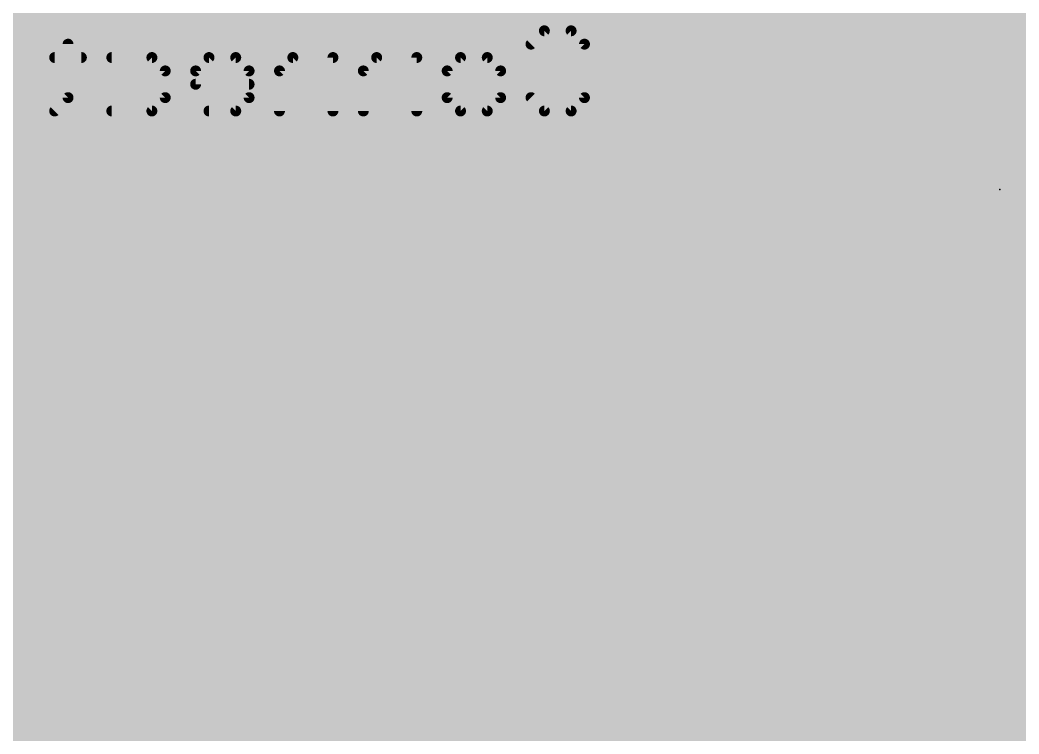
# Model space of a CAD drawing. Extents: x -0.2 to 42.2, y -0.3 to 59.1.
# Drawn here: x 16.82 to 30.75, y 19.71 to 29.67 of the extents above; entities that cross this region are included whole.
import ezdxf

# ---------------------------------------------------------------- set-up
doc = ezdxf.new("R2010")
doc.units = 0
for name, color, linetype in [('1', 22, 'CONTINUOUS'), ('16', 175, 'CONTINUOUS'), ('23', 7, 'CONTINUOUS'), ('29', 253, 'CONTINUOUS'), ('30', 253, 'CONTINUOUS')]:
    doc.layers.add(name, color=color, linetype=linetype)

# ---------------------------------------------------------------- blocks, each defined once
blk = doc.blocks.new('RECT')
blk.add_solid([(-0.5, -0.5), (0.5, -0.5), (-0.5, 0.5), (0.5, 0.5)])

msp = doc.modelspace()

# ---------------------------------------------------------------- linework, layer by layer
at = {"layer": '1'}
for points, const_width in [([(20.32, 31.99), (20.32, 29.21)], 0.4064), ([(19.7104, 30.7836), (19.7104, 29.0887)], 0.4064), ([(20.9296, 29.4625), (20.9296, 30.7836)], 0.4064), ([(16.6116, 29.6672), (19.7104, 29.6672)], 0.4064), ([(20.9296, 29.6672), (33.6057, 29.6672)], 0.4064), ([(21.4615, 28.9306), (20.9296, 29.4625)], 0.4064), ([(16.6116, 29.2608), (19.7104, 29.2608)], 0.4064), ([(20.32, 29.21), (21.209, 28.321)], 0.4064), ([(21.1313, 29.2608), (29.5111, 29.2608)], 0.4064), ([(29.5617, 29.3114), (29.3236, 29.0733)], 0.4064), ([(31.3983, 29.3114), (29.5617, 29.3114)], 0.4064), ([(16.9953, 29.1209), (16.6116, 29.1209)], 0.4064), ([(17.2334, 28.8828), (16.9953, 29.1209)], 0.4064), ([(19.7104, 29.0887), (19.8032, 28.8647)], 0.4064), ([(29.3236, 29.0733), (29.3236, 28.9306)], 0.4064), ([(29.3236, 28.9306), (21.4615, 28.9306)], 0.4064), ([(17.2334, 28.5242), (17.2334, 28.8828)], 0.4064), ([(17.2334, 28.8544), (19.8135, 28.8544)], 0.4064), ([(19.8032, 28.8647), (20.6922, 27.9757)], 0.4064), ([(17.4135, 28.5242), (17.2334, 28.5242)], 0.4064), ([(17.6749, 28.4159), (17.4135, 28.5242)], 0.4064), ([(17.5974, 28.448), (20.2199, 28.448)], 0.4064), ([(18.1762, 27.9146), (17.6749, 28.4159)], 0.4064), ([(21.209, 28.321), (30.414, 28.321)], 0.4064), ([(30.414, 28.321), (30.48, 28.255)], 0.4064), ([(18.0492, 28.0416), (20.6263, 28.0416)], 0.4064), ([(20.6922, 27.9757), (20.6922, 27.9757)], 0.4064), ([(20.6922, 27.9757), (20.7533, 27.9146)], 0.4064), ([(16.027, 27.813), (17.272, 27.813)], 0.6096), ([(17.272, 27.813), (17.78, 27.305)], 0.6096), ([(20.7533, 27.9146), (18.1762, 27.9146)], 0.4064), ([(26.5518, 27.6503), (26.4907, 27.7114)], 0.4064), ([(26.4907, 27.7114), (29.3236, 27.7114)], 0.4064), ([(29.3236, 27.7114), (29.3236, 27.4367)], 0.4064), ([(26.6446, 27.4263), (26.5518, 27.6503)], 0.4064), ([(26.5581, 27.6352), (29.3236, 27.6352)], 0.4064), ([(17.78, 27.305), (17.78, 22.936)], 0.6096), ([(26.6446, 18.5363), (26.6446, 27.4263)], 0.4064), ([(29.3236, 27.4367), (29.4553, 27.305)], 0.4064), ([(17.145, 18.415), (17.145, 27.305)], 0.4064), ([(17.145, 27.305), (26.035, 27.305)], 0.4064), ([(26.035, 27.305), (26.035, 18.415)], 0.4064), ([(29.4553, 27.305), (29.3236, 27.1733)], 0.4064), ([(17.145, 27.2288), (26.035, 27.2288)], 0.4064), ([(26.6446, 27.2288), (29.3791, 27.2288)], 0.4064), ([(29.3236, 27.1733), (29.3236, 25.5367)], 0.4064), ([(17.145, 26.8224), (26.035, 26.8224)], 0.4064), ([(26.6446, 26.8224), (29.3236, 26.8224)], 0.4064), ([(17.145, 26.416), (26.035, 26.416)], 0.4064), ([(26.6446, 26.416), (29.3236, 26.416)], 0.4064), ([(30.48, 20.955), (30.48, 26.355)], 0.4064), ([(17.145, 26.0096), (26.035, 26.0096)], 0.4064), ([(26.6446, 26.0096), (29.3236, 26.0096)], 0.4064), ([(17.145, 25.6032), (26.035, 25.6032)], 0.4064), ([(26.6446, 25.6032), (29.3236, 25.6032)], 0.4064), ([(29.3236, 25.5367), (29.5617, 25.2986)], 0.4064), ([(29.5617, 25.2986), (29.8704, 25.2986)], 0.4064), ([(29.8704, 25.2986), (29.8704, 21.2075)], 0.4064), ([(17.145, 25.1968), (26.035, 25.1968)], 0.4064), ([(26.6446, 25.1968), (29.8704, 25.1968)], 0.4064), ([(17.145, 24.7904), (26.035, 24.7904)], 0.4064), ([(26.6446, 24.7904), (29.8704, 24.7904)], 0.4064), ([(17.145, 24.384), (26.035, 24.384)], 0.4064), ([(26.6446, 24.384), (29.8704, 24.384)], 0.4064), ([(17.145, 23.9776), (26.035, 23.9776)], 0.4064), ([(26.6446, 23.9776), (29.8704, 23.9776)], 0.4064), ([(17.145, 23.5712), (26.035, 23.5712)], 0.4064), ([(26.6446, 23.5712), (29.8704, 23.5712)], 0.4064), ([(17.145, 23.1648), (26.035, 23.1648)], 0.4064), ([(33.6804, 23.1125), (21.2075, 10.6396)], 0.4064), ([(26.6446, 23.1648), (29.8704, 23.1648)], 0.4064), ([(11.506, 22.86), (17.145, 22.86)], 0.6096), ([(17.145, 22.86), (17.704, 22.86)], 0.6096), ([(17.145, 15.24), (17.145, 22.86)], 0.6096), ([(17.55, 22.706), (17.704, 22.86)], 0.6096), ([(17.78, 22.936), (17.704, 22.86)], 0.6096), ([(21.46, 10.03), (34.29, 22.86)], 0.4064), ([(17.145, 22.7584), (26.035, 22.7584)], 0.4064), ([(26.6446, 22.7584), (29.8704, 22.7584)], 0.4064), ([(17.145, 22.352), (26.035, 22.352)], 0.4064), ([(26.6446, 22.352), (29.8704, 22.352)], 0.4064), ([(17.145, 21.9456), (26.035, 21.9456)], 0.4064), ([(26.6446, 21.9456), (29.8704, 21.9456)], 0.4064), ([(17.145, 21.5392), (26.035, 21.5392)], 0.4064), ([(26.6446, 21.5392), (29.8704, 21.5392)], 0.4064), ([(17.145, 21.1328), (26.035, 21.1328)], 0.4064), ([(29.8704, 21.2075), (20.5755, 11.9126)], 0.4064), ([(26.6446, 21.1328), (29.7957, 21.1328)], 0.4064), ([(20.828, 11.303), (30.48, 20.955)], 0.4064), ([(17.145, 20.7264), (26.035, 20.7264)], 0.4064), ([(26.6446, 20.7264), (29.3893, 20.7264)], 0.4064), ([(30.8253, 20.4382), (30.9968, 20.6097)], 0.4064), ([(21.1733, 10.7862), (30.8253, 20.4382)], 0.4064), ([(17.145, 20.32), (26.035, 20.32)], 0.4064), ([(26.6446, 20.32), (28.9829, 20.32)], 0.4064), ([(30.7071, 20.32), (30.8879, 20.32)], 0.4064), ([(17.145, 19.9136), (26.035, 19.9136)], 0.4064), ([(26.6446, 19.9136), (28.5765, 19.9136)], 0.4064), ([(30.3007, 19.9136), (30.4815, 19.9136)], 0.4064), ([(17.145, 19.5072), (26.035, 19.5072)], 0.4064), ([(26.6446, 19.5072), (28.1701, 19.5072)], 0.4064), ([(29.8943, 19.5072), (30.0751, 19.5072)], 0.4064)]:
    msp.add_lwpolyline(points, dxfattribs=dict(at, const_width=const_width))
for points, const_width in [([(19.7104, 29.5656, 1), (19.7104, 29.7688)], 0.2032), ([(20.9296, 29.7688, 1), (20.9296, 29.5656)], 0.2032), ([(20.828, 29.4625, 1), (21.0312, 29.4625)], 0.2032), ([(21.0014, 29.5343, 1), (20.8578, 29.3907)], 0.2032), ([(19.7104, 29.1592, 1), (19.7104, 29.3624)], 0.2032), ([(20.3918, 29.2818, 1), (20.2482, 29.1382)], 0.2032), ([(21.1313, 29.3624, 1), (21.1313, 29.1592)], 0.2032), ([(29.5617, 29.413, 1), (29.5617, 29.2098)], 0.2032), ([(29.6335, 29.2396, 1), (29.4898, 29.3832)], 0.2032), ([(29.5111, 29.1592, 1), (29.5111, 29.3624)], 0.2032), ([(17.0672, 29.1927, 1), (16.9235, 29.0491)], 0.2032), ([(16.9953, 29.0193, 1), (16.9953, 29.2225)], 0.2032), ([(19.8043, 29.1276, 1), (19.6165, 29.0499)], 0.2032), ([(20.2184, 29.21, 1), (20.4216, 29.21)], 0.2032), ([(29.4252, 29.0733, 1), (29.222, 29.0733)], 0.2032), ([(19.6088, 29.0887, 1), (19.812, 29.0887)], 0.2032), ([(21.4615, 29.0322, 1), (21.4615, 28.829)], 0.2032), ([(29.2518, 29.1452, 1), (29.3954, 29.0015)], 0.2032), ([(29.3236, 28.829, 1), (29.3236, 29.0322)], 0.2032), ([(17.335, 28.8828, 1), (17.1318, 28.8828)], 0.2032), ([(17.2334, 28.956, 1), (17.2334, 28.7528)], 0.2032), ([(17.1616, 28.811, 1), (17.3052, 28.9547)], 0.2032), ([(19.875, 28.9365, 1), (19.7314, 28.7928)], 0.2032), ([(19.7093, 28.8258, 1), (19.8971, 28.9036)], 0.2032), ([(19.8135, 28.7528, 1), (19.8135, 28.956)], 0.2032), ([(21.3897, 28.8588, 1), (21.5333, 29.0024)], 0.2032), ([(29.222, 28.9306, 1), (29.4252, 28.9306)], 0.2032), ([(17.2334, 28.6258, 1), (17.2334, 28.4226)], 0.2032), ([(17.4523, 28.6181, 1), (17.3746, 28.4303)], 0.2032), ([(17.4135, 28.4226, 1), (17.4135, 28.6258)], 0.2032), ([(17.1318, 28.5242, 1), (17.335, 28.5242)], 0.2032), ([(17.5974, 28.5496, 1), (17.5974, 28.3464)], 0.2032), ([(17.7467, 28.4878, 1), (17.603, 28.3441)], 0.2032), ([(17.636, 28.3221, 1), (17.7137, 28.5098)], 0.2032), ([(20.2199, 28.3464, 1), (20.2199, 28.5496)], 0.2032), ([(21.209, 28.4226, 1), (21.209, 28.2194)], 0.2032), ([(21.1372, 28.2492, 1), (21.2808, 28.3928)], 0.2032), ([(30.4858, 28.3928, 1), (30.3422, 28.2492)], 0.2032), ([(30.4082, 28.1832, 1), (30.5518, 28.3268)], 0.2032), ([(30.414, 28.2194, 1), (30.414, 28.4226)], 0.2032), ([(18.0492, 28.1432, 1), (18.0492, 27.94)], 0.2032), ([(20.7938, 27.9757, 1), (20.5906, 27.9757)], 0.2032), ([(20.764, 28.0475, 1), (20.6204, 27.9038)], 0.2032), ([(20.6204, 27.9038, 1), (20.764, 28.0475)], 0.2032), ([(20.6263, 27.94, 1), (20.6263, 28.1432)], 0.2032), ([(17.3798, 27.9208, 1), (17.1642, 27.7052)], 0.3048), ([(17.272, 27.6606, 1), (17.272, 27.9654)], 0.3048), ([(18.1762, 28.0162, 1), (18.1762, 27.813)], 0.2032), ([(18.1043, 27.8428, 1), (18.248, 27.9864)], 0.2032), ([(20.5906, 27.9757, 1), (20.7938, 27.9757)], 0.2032), ([(20.6815, 27.8428, 1), (20.8251, 27.9864)], 0.2032), ([(20.7533, 27.813, 1), (20.7533, 28.0162)], 0.2032), ([(26.4907, 27.813, 1), (26.4907, 27.6098)], 0.2032), ([(26.5625, 27.7832, 1), (26.4189, 27.6396)], 0.2032), ([(29.4252, 27.7114, 1), (29.222, 27.7114)], 0.2032), ([(29.3236, 27.6098, 1), (29.3236, 27.813)], 0.2032), ([(26.6457, 27.6892, 1), (26.4579, 27.6114)], 0.2032), ([(26.5581, 27.7368, 1), (26.5581, 27.5336)], 0.2032), ([(26.48, 27.5785, 1), (26.6236, 27.7222)], 0.2032), ([(29.3236, 27.5336, 1), (29.3236, 27.7368)], 0.2032), ([(17.9324, 27.305, 1), (17.6276, 27.305)], 0.3048), ([(26.7462, 27.4263, 1), (26.543, 27.4263)], 0.2032), ([(29.3954, 27.5085, 1), (29.2518, 27.3648)], 0.2032), ([(17.2466, 27.305, 1), (17.0434, 27.305)], 0.2032), ([(17.145, 27.4066, 1), (17.145, 27.2034)], 0.2032), ([(17.6722, 27.1972, 1), (17.8878, 27.4128)], 0.3048), ([(26.1366, 27.305, 1), (25.9334, 27.305)], 0.2032), ([(26.035, 27.2034, 1), (26.035, 27.4066)], 0.2032), ([(26.5507, 27.3874, 1), (26.7385, 27.4651)], 0.2032), ([(29.222, 27.4367, 1), (29.4252, 27.4367)], 0.2032), ([(29.5271, 27.2332, 1), (29.3834, 27.3768)], 0.2032), ([(29.3834, 27.2332, 1), (29.5271, 27.3768)], 0.2032), ([(17.145, 27.3304, 1), (17.145, 27.1272)], 0.2032), ([(26.035, 27.1272, 1), (26.035, 27.3304)], 0.2032), ([(26.6446, 27.3304, 1), (26.6446, 27.1272)], 0.2032), ([(29.4252, 27.1733, 1), (29.222, 27.1733)], 0.2032), ([(29.2518, 27.2452, 1), (29.3954, 27.1015)], 0.2032), ([(29.3791, 27.1272, 1), (29.3791, 27.3304)], 0.2032), ([(17.145, 26.924, 1), (17.145, 26.7208)], 0.2032), ([(26.035, 26.7208, 1), (26.035, 26.924)], 0.2032), ([(26.6446, 26.924, 1), (26.6446, 26.7208)], 0.2032), ([(29.3236, 26.7208, 1), (29.3236, 26.924)], 0.2032), ([(17.145, 26.5176, 1), (17.145, 26.3144)], 0.2032), ([(26.035, 26.3144, 1), (26.035, 26.5176)], 0.2032), ([(26.6446, 26.5176, 1), (26.6446, 26.3144)], 0.2032), ([(29.3236, 26.3144, 1), (29.3236, 26.5176)], 0.2032), ([(30.5816, 26.355, 1), (30.3784, 26.355)], 0.2032), ([(17.145, 26.1112, 1), (17.145, 25.908)], 0.2032), ([(26.035, 25.908, 1), (26.035, 26.1112)], 0.2032), ([(26.6446, 26.1112, 1), (26.6446, 25.908)], 0.2032), ([(29.3236, 25.908, 1), (29.3236, 26.1112)], 0.2032), ([(17.145, 25.7048, 1), (17.145, 25.5016)], 0.2032), ([(26.035, 25.5016, 1), (26.035, 25.7048)], 0.2032), ([(26.6446, 25.7048, 1), (26.6446, 25.5016)], 0.2032), ([(29.3236, 25.5016, 1), (29.3236, 25.7048)], 0.2032), ([(29.3954, 25.6085, 1), (29.2518, 25.4648)], 0.2032), ([(29.222, 25.5367, 1), (29.4252, 25.5367)], 0.2032), ([(29.5617, 25.4002, 1), (29.5617, 25.197)], 0.2032), ([(29.972, 25.2986, 1), (29.7688, 25.2986)], 0.2032), ([(29.8704, 25.197, 1), (29.8704, 25.4002)], 0.2032), ([(17.145, 25.2984, 1), (17.145, 25.0952)], 0.2032), ([(26.035, 25.0952, 1), (26.035, 25.2984)], 0.2032), ([(26.6446, 25.2984, 1), (26.6446, 25.0952)], 0.2032), ([(29.4898, 25.2268, 1), (29.6335, 25.3704)], 0.2032), ([(29.8704, 25.0952, 1), (29.8704, 25.2984)], 0.2032), ([(17.145, 24.892, 1), (17.145, 24.6888)], 0.2032), ([(26.035, 24.6888, 1), (26.035, 24.892)], 0.2032), ([(26.6446, 24.892, 1), (26.6446, 24.6888)], 0.2032), ([(29.8704, 24.6888, 1), (29.8704, 24.892)], 0.2032), ([(17.145, 24.4856, 1), (17.145, 24.2824)], 0.2032), ([(26.035, 24.2824, 1), (26.035, 24.4856)], 0.2032), ([(26.6446, 24.4856, 1), (26.6446, 24.2824)], 0.2032), ([(29.8704, 24.2824, 1), (29.8704, 24.4856)], 0.2032), ([(17.145, 24.0792, 1), (17.145, 23.876)], 0.2032), ([(26.035, 23.876, 1), (26.035, 24.0792)], 0.2032), ([(26.6446, 24.0792, 1), (26.6446, 23.876)], 0.2032), ([(29.8704, 23.876, 1), (29.8704, 24.0792)], 0.2032), ([(17.145, 23.6728, 1), (17.145, 23.4696)], 0.2032), ([(26.035, 23.4696, 1), (26.035, 23.6728)], 0.2032), ([(26.6446, 23.6728, 1), (26.6446, 23.4696)], 0.2032), ([(29.8704, 23.4696, 1), (29.8704, 23.6728)], 0.2032), ([(17.145, 23.2664, 1), (17.145, 23.0632)], 0.2032), ([(26.035, 23.0632, 1), (26.035, 23.2664)], 0.2032), ([(26.6446, 23.2664, 1), (26.6446, 23.0632)], 0.2032), ([(29.8704, 23.0632, 1), (29.8704, 23.2664)], 0.2032), ([(17.145, 23.0124, 1), (17.145, 22.7076)], 0.3048), ([(17.2974, 22.86, 1), (16.9926, 22.86)], 0.3048), ([(17.145, 22.7076, 1), (17.145, 23.0124)], 0.3048), ([(17.8118, 22.7522, 1), (17.5962, 22.9678)], 0.3048), ([(17.8878, 22.8282, 1), (17.6722, 23.0438)], 0.3048), ([(17.704, 22.7076, 1), (17.704, 23.0124)], 0.3048), ([(17.5962, 22.9678, 1), (17.8118, 22.7522)], 0.3048), ([(17.6276, 22.936, 1), (17.9324, 22.936)], 0.3048), ([(17.145, 22.86, 1), (17.145, 22.6568)], 0.2032), ([(17.4422, 22.8138, 1), (17.6578, 22.5982)], 0.3048), ([(26.035, 22.6568, 1), (26.035, 22.86)], 0.2032), ([(26.6446, 22.86, 1), (26.6446, 22.6568)], 0.2032), ([(29.8704, 22.6568, 1), (29.8704, 22.86)], 0.2032), ([(17.145, 22.4536, 1), (17.145, 22.2504)], 0.2032), ([(26.035, 22.2504, 1), (26.035, 22.4536)], 0.2032), ([(26.6446, 22.4536, 1), (26.6446, 22.2504)], 0.2032), ([(29.8704, 22.2504, 1), (29.8704, 22.4536)], 0.2032), ([(17.145, 22.0472, 1), (17.145, 21.844)], 0.2032), ([(26.035, 21.844, 1), (26.035, 22.0472)], 0.2032), ([(26.6446, 22.0472, 1), (26.6446, 21.844)], 0.2032), ([(29.8704, 21.844, 1), (29.8704, 22.0472)], 0.2032), ([(17.145, 21.6408, 1), (17.145, 21.4376)], 0.2032), ([(26.035, 21.4376, 1), (26.035, 21.6408)], 0.2032), ([(26.6446, 21.6408, 1), (26.6446, 21.4376)], 0.2032), ([(29.8704, 21.4376, 1), (29.8704, 21.6408)], 0.2032), ([(17.145, 21.2344, 1), (17.145, 21.0312)], 0.2032), ([(26.035, 21.0312, 1), (26.035, 21.2344)], 0.2032), ([(26.6446, 21.2344, 1), (26.6446, 21.0312)], 0.2032), ([(29.7957, 21.0312, 1), (29.7957, 21.2344)], 0.2032), ([(29.9422, 21.1357, 1), (29.7986, 21.2793)], 0.2032), ([(29.7688, 21.2075, 1), (29.972, 21.2075)], 0.2032), ([(30.3784, 20.955, 1), (30.5816, 20.955)], 0.2032), ([(30.5518, 20.8832, 1), (30.4082, 21.0268)], 0.2032), ([(17.145, 20.828, 1), (17.145, 20.6248)], 0.2032), ([(26.035, 20.6248, 1), (26.035, 20.828)], 0.2032), ([(26.6446, 20.828, 1), (26.6446, 20.6248)], 0.2032), ([(29.3893, 20.6248, 1), (29.3893, 20.828)], 0.2032), ([(30.8972, 20.3664, 1), (30.7535, 20.51)], 0.2032), ([(17.145, 20.4216, 1), (17.145, 20.2184)], 0.2032), ([(26.035, 20.2184, 1), (26.035, 20.4216)], 0.2032), ([(26.6446, 20.4216, 1), (26.6446, 20.2184)], 0.2032), ([(28.9829, 20.2184, 1), (28.9829, 20.4216)], 0.2032), ([(30.7071, 20.4216, 1), (30.7071, 20.2184)], 0.2032), ([(30.7535, 20.51, 1), (30.8972, 20.3664)], 0.2032), ([(17.145, 20.0152, 1), (17.145, 19.812)], 0.2032), ([(26.035, 19.812, 1), (26.035, 20.0152)], 0.2032), ([(26.6446, 20.0152, 1), (26.6446, 19.812)], 0.2032), ([(28.5765, 19.812, 1), (28.5765, 20.0152)], 0.2032), ([(30.3007, 20.0152, 1), (30.3007, 19.812)], 0.2032), ([(30.4815, 19.812, 1), (30.4815, 20.0152)], 0.2032)]:
    msp.add_lwpolyline(points, format="xyb", dxfattribs=dict(at, const_width=const_width))
at = {"layer": '16', "const_width": 0.4064}
for points in [[(1.4224, 29.6672), (40.5776, 29.6672)], [(1.4224, 29.2608), (40.5776, 29.2608)], [(1.4224, 28.8544), (40.5776, 28.8544)], [(1.4224, 28.448), (40.5776, 28.448)], [(1.4224, 28.0416), (40.5776, 28.0416)], [(1.4224, 27.6352), (40.5776, 27.6352)], [(1.4224, 27.2288), (40.5776, 27.2288)], [(1.4224, 26.8224), (40.5776, 26.8224)], [(1.4224, 26.416), (40.5776, 26.416)], [(1.4224, 26.0096), (40.5776, 26.0096)], [(1.4224, 25.6032), (40.5776, 25.6032)], [(1.4224, 25.1968), (40.5776, 25.1968)], [(1.4224, 24.7904), (40.5776, 24.7904)], [(1.4224, 24.384), (40.5776, 24.384)], [(1.4224, 23.9776), (40.5776, 23.9776)], [(1.4224, 23.5712), (40.5776, 23.5712)], [(1.4224, 23.1648), (40.5776, 23.1648)], [(1.4224, 22.7584), (40.5776, 22.7584)], [(1.4224, 22.352), (40.5776, 22.352)], [(1.4224, 21.9456), (40.5776, 21.9456)], [(1.4224, 21.5392), (40.5776, 21.5392)], [(1.4224, 21.1328), (40.5776, 21.1328)], [(1.4224, 20.7264), (40.5776, 20.7264)], [(1.4224, 20.32), (40.5776, 20.32)], [(1.4224, 19.9136), (40.5776, 19.9136)], [(1.4224, 19.5072), (40.5776, 19.5072)]]:
    msp.add_lwpolyline(points, dxfattribs=at)
at = {"layer": '23'}
msp.add_point((30.48, 27.305), dxfattribs=at)
at = {"layer": '30', "const_width": 0.1524}
for points in [[(23.9431, 29.3293), (24.1295, 29.5158)], [(24.1295, 29.5158), (24.5024, 29.5158)], [(24.5024, 29.5158), (24.6888, 29.3293)], [(17.486, 29.3293), (17.486, 28.5836)], [(24.6888, 29.3293), (24.6888, 28.5836)], [(17.6724, 29.1429), (17.2996, 29.1429)], [(18.0961, 29.1429), (18.6554, 29.1429)], [(18.6554, 29.1429), (18.8418, 28.9565)], [(19.4519, 29.1429), (19.2655, 28.9565)], [(19.8248, 29.1429), (19.4519, 29.1429)], [(20.0112, 28.9565), (19.8248, 29.1429)], [(20.6213, 29.1429), (20.4349, 28.9565)], [(21.1806, 29.1429), (20.6213, 29.1429)], [(21.1806, 28.3972), (21.1806, 29.1429)], [(21.7907, 29.1429), (21.6043, 28.9565)], [(22.35, 29.1429), (21.7907, 29.1429)], [(22.35, 28.3972), (22.35, 29.1429)], [(22.7737, 28.9565), (22.9601, 29.1429)], [(22.9601, 29.1429), (23.333, 29.1429)], [(23.333, 29.1429), (23.5194, 28.9565)], [(18.8418, 28.9565), (18.8418, 28.5836)], [(19.2655, 28.9565), (19.2655, 28.7701)], [(20.0112, 28.5836), (20.0112, 28.9565)], [(20.4349, 28.9565), (20.4349, 28.3972)], [(21.6043, 28.9565), (21.6043, 28.3972)], [(22.7737, 28.5836), (22.7737, 28.9565)], [(23.5194, 28.9565), (23.5194, 28.5836)], [(19.2655, 28.7701), (20.0112, 28.7701)], [(17.486, 28.5836), (17.2996, 28.3972)], [(18.8418, 28.5836), (18.6554, 28.3972)], [(19.8248, 28.3972), (20.0112, 28.5836)], [(22.9601, 28.3972), (22.7737, 28.5836)], [(23.5194, 28.5836), (23.333, 28.3972)], [(24.1295, 28.3972), (23.9431, 28.5836)], [(24.6888, 28.5836), (24.5024, 28.3972)], [(18.6554, 28.3972), (18.0961, 28.3972)], [(19.4519, 28.3972), (19.8248, 28.3972)], [(23.333, 28.3972), (22.9601, 28.3972)], [(24.5024, 28.3972), (24.1295, 28.3972)]]:
    msp.add_lwpolyline(points, dxfattribs=at)
at = {"layer": '30', "const_width": 0.0762}
for points in [[(24.1295, 29.5539, 1), (24.1295, 29.4777)], [(24.1565, 29.4888, 1), (24.1026, 29.5427)], [(24.5293, 29.5427, 1), (24.4754, 29.4888)], [(24.5024, 29.4777, 1), (24.5024, 29.5539)], [(17.5241, 29.3293, 1), (17.4479, 29.3293)], [(24.7269, 29.3293, 1), (24.6507, 29.3293)], [(23.9162, 29.3563, 1), (23.97, 29.3024)], [(24.6619, 29.3024, 1), (24.7157, 29.3563)], [(17.2996, 29.181, 1), (17.2996, 29.1048)], [(17.6724, 29.1048, 1), (17.6724, 29.181)], [(18.0961, 29.181, 1), (18.0961, 29.1048)], [(18.6823, 29.1698, 1), (18.6284, 29.116)], [(18.6554, 29.1048, 1), (18.6554, 29.181)], [(19.4519, 29.181, 1), (19.4519, 29.1048)], [(19.4789, 29.116, 1), (19.425, 29.1698)], [(19.8517, 29.1698, 1), (19.7978, 29.116)], [(19.8248, 29.1048, 1), (19.8248, 29.181)], [(20.6213, 29.181, 1), (20.6213, 29.1048)], [(20.6483, 29.116, 1), (20.5944, 29.1698)], [(21.2187, 29.1429, 1), (21.1425, 29.1429)], [(21.1806, 29.1048, 1), (21.1806, 29.181)], [(21.7907, 29.181, 1), (21.7907, 29.1048)], [(21.8177, 29.116, 1), (21.7638, 29.1698)], [(22.3881, 29.1429, 1), (22.3119, 29.1429)], [(22.35, 29.1048, 1), (22.35, 29.181)], [(22.9601, 29.181, 1), (22.9601, 29.1048)], [(22.9871, 29.116, 1), (22.9332, 29.1698)], [(23.3599, 29.1698, 1), (23.306, 29.116)], [(23.333, 29.1048, 1), (23.333, 29.181)], [(18.8799, 28.9565, 1), (18.8037, 28.9565)], [(18.8149, 28.9295, 1), (18.8688, 28.9834)], [(19.3036, 28.9565, 1), (19.2274, 28.9565)], [(19.2386, 28.9834, 1), (19.2925, 28.9295)], [(20.0493, 28.9565, 1), (19.9731, 28.9565)], [(19.9843, 28.9295, 1), (20.0382, 28.9834)], [(20.473, 28.9565, 1), (20.3968, 28.9565)], [(20.408, 28.9834, 1), (20.4618, 28.9295)], [(21.6424, 28.9565, 1), (21.5662, 28.9565)], [(21.5774, 28.9834, 1), (21.6312, 28.9295)], [(22.8118, 28.9565, 1), (22.7356, 28.9565)], [(22.7468, 28.9834, 1), (22.8006, 28.9295)], [(23.5575, 28.9565, 1), (23.4813, 28.9565)], [(23.4925, 28.9295, 1), (23.5463, 28.9834)], [(19.2655, 28.8082, 1), (19.2655, 28.732)], [(20.0112, 28.732, 1), (20.0112, 28.8082)], [(19.2274, 28.7701, 1), (19.3036, 28.7701)], [(17.4479, 28.5836, 1), (17.5241, 28.5836)], [(17.5129, 28.5567, 1), (17.4591, 28.6106)], [(18.8037, 28.5836, 1), (18.8799, 28.5836)], [(18.8688, 28.5567, 1), (18.8149, 28.6106)], [(19.9731, 28.5836, 1), (20.0493, 28.5836)], [(20.0382, 28.5567, 1), (19.9843, 28.6106)], [(22.8006, 28.6106, 1), (22.7468, 28.5567)], [(22.7356, 28.5836, 1), (22.8118, 28.5836)], [(23.4813, 28.5836, 1), (23.5575, 28.5836)], [(23.5463, 28.5567, 1), (23.4925, 28.6106)], [(23.97, 28.6106, 1), (23.9162, 28.5567)], [(24.6507, 28.5836, 1), (24.7269, 28.5836)], [(24.7157, 28.5567, 1), (24.6619, 28.6106)], [(17.2726, 28.4241, 1), (17.3265, 28.3703)], [(18.0961, 28.4353, 1), (18.0961, 28.3591)], [(18.6284, 28.4241, 1), (18.6823, 28.3703)], [(18.6554, 28.3591, 1), (18.6554, 28.4353)], [(19.4519, 28.4353, 1), (19.4519, 28.3591)], [(19.7978, 28.4241, 1), (19.8517, 28.3703)], [(19.8248, 28.3591, 1), (19.8248, 28.4353)], [(20.3968, 28.3972, 1), (20.473, 28.3972)], [(21.1425, 28.3972, 1), (21.2187, 28.3972)], [(21.5662, 28.3972, 1), (21.6424, 28.3972)], [(22.3119, 28.3972, 1), (22.3881, 28.3972)], [(22.9601, 28.4353, 1), (22.9601, 28.3591)], [(22.9332, 28.3703, 1), (22.9871, 28.4241)], [(23.306, 28.4241, 1), (23.3599, 28.3703)], [(23.333, 28.3591, 1), (23.333, 28.4353)], [(24.1295, 28.4353, 1), (24.1295, 28.3591)], [(24.1026, 28.3703, 1), (24.1565, 28.4241)], [(24.4754, 28.4241, 1), (24.5293, 28.3703)], [(24.5024, 28.3591, 1), (24.5024, 28.4353)]]:
    msp.add_lwpolyline(points, format="xyb", dxfattribs=at)

# ---------------------------------------------------------------- block references
at = {"layer": '1'}
for p, xscale, yscale, rotation in [((30.48, 28.255), 1.3, 1.5, 270), ((16.027, 27.813), 1.6, 1.803, 180), ((30.48, 26.355), 1.3, 1.5, 270), ((17.704, 22.86), 3.6, 2.2, 270)]:
    msp.add_blockref('RECT', p, dxfattribs=dict(at, xscale=xscale, yscale=yscale, rotation=rotation))
at = {"layer": '29'}
for p, xscale, yscale, rotation in [((30.48, 28.255), 1.5032, 1.7032, 270), ((16.027, 27.813), 1.8032, 2.0062, 180), ((30.48, 26.355), 1.5032, 1.7032, 270), ((17.704, 22.86), 3.8032, 2.4032, 270)]:
    msp.add_blockref('RECT', p, dxfattribs=dict(at, xscale=xscale, yscale=yscale, rotation=rotation))

doc.saveas('drawing.dxf')
